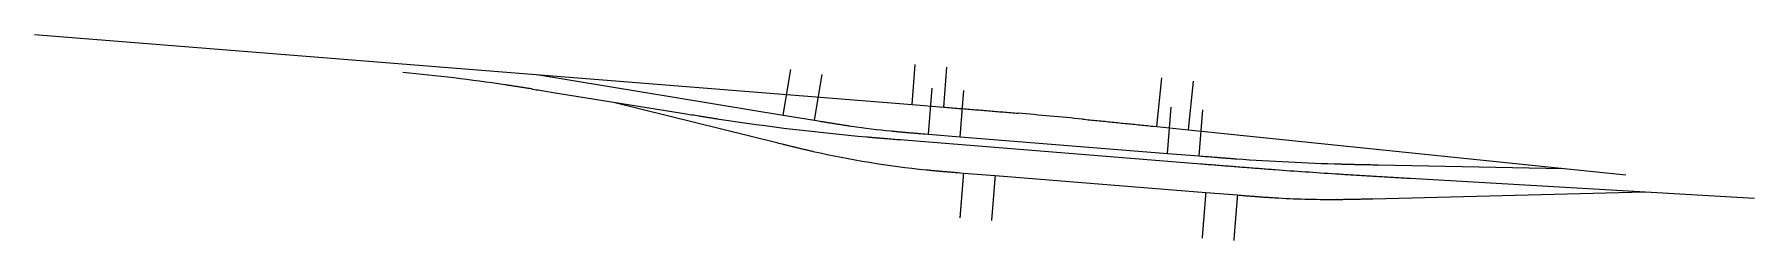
# Model space of a CAD drawing. Header units: millimetres. Extents: x 176952934 to 177874256, y 2504689633 to 2504799996.
import ezdxf

# ---------------------------------------------------------------- set-up
doc = ezdxf.new("R2010")
doc.units = ezdxf.units.MM
doc.header["$MEASUREMENT"] = 0
doc.linetypes.add('HIDDEN2', pattern=[1.875, 1.25, -0.625])
for name, color, linetype, true_color in [('ks-e', 6, 'Continuous', 0xff00ff), ('ks-ea', 2, 'Continuous', 0xffff00), ('ks-w', 7, 'Continuous', 0x860086), ('ks-wa', 2, 'HIDDEN2', 0xffff00)]:
    doc.layers.add(name, color=color, linetype=linetype, true_color=true_color)

msp = doc.modelspace()

# ---------------------------------------------------------------- linework, layer by layer
at = {"layer": 'ks-e', "color": 3, "linetype": 'Continuous', "true_color": 0x00ff00}
for p, q in [((176952934, 2504799996), (177422994, 2504762418)), ((177570974, 2504748904), (177805285, 2504724831))]:
    msp.add_line(p, q, dxfattribs=at)
at = {"layer": 'ks-e', "color": 3, "lineweight": 0, "true_color": 0x00ff00}
for p, q in [((177422994, 2504762418), (177424712, 2504783904)), ((177439940, 2504761064), (177441658, 2504782550)), ((177554063, 2504750641), (177556746, 2504776753)), ((177570974, 2504748904), (177573657, 2504775016)), ((177422994, 2504762418), (177439940, 2504761064)), ((177439940, 2504761064), (177440937, 2504760984)), ((177440937, 2504760984), (177441934, 2504760904)), ((177441934, 2504760904), (177442931, 2504760825)), ((177442931, 2504760825), (177443928, 2504760745)), ((177443928, 2504760745), (177444924, 2504760665)), ((177444924, 2504760665), (177445921, 2504760585)), ((177445921, 2504760585), (177446918, 2504760505)), ((177446918, 2504760505), (177447915, 2504760425)), ((177447915, 2504760425), (177448912, 2504760346)), ((177448912, 2504760346), (177449908, 2504760265)), ((177449908, 2504760265), (177450905, 2504760185)), ((177450905, 2504760185), (177451902, 2504760105)), ((177451902, 2504760105), (177452899, 2504760025)), ((177452899, 2504760025), (177453896, 2504759945)), ((177453896, 2504759945), (177454892, 2504759864)), ((177454892, 2504759864), (177455889, 2504759783)), ((177455889, 2504759783), (177456886, 2504759703)), ((177456886, 2504759703), (177457882, 2504759622)), ((177457882, 2504759622), (177458879, 2504759541)), ((177458879, 2504759541), (177459876, 2504759460)), ((177459876, 2504759460), (177460873, 2504759379)), ((177460873, 2504759379), (177461869, 2504759297)), ((177461869, 2504759297), (177462866, 2504759215)), ((177462866, 2504759215), (177463863, 2504759134)), ((177463863, 2504759134), (177464859, 2504759052)), ((177464859, 2504759052), (177465856, 2504758970)), ((177465856, 2504758970), (177466852, 2504758887)), ((177466852, 2504758887), (177467849, 2504758805)), ((177467849, 2504758805), (177468846, 2504758722)), ((177468846, 2504758722), (177469842, 2504758639)), ((177469842, 2504758639), (177470839, 2504758556)), ((177470839, 2504758556), (177471835, 2504758472)), ((177471835, 2504758472), (177472832, 2504758389)), ((177472832, 2504758389), (177473828, 2504758305)), ((177473828, 2504758305), (177474825, 2504758221)), ((177474825, 2504758221), (177475821, 2504758136)), ((177475821, 2504758136), (177476817, 2504758051)), ((177476817, 2504758051), (177477814, 2504757966)), ((177477814, 2504757966), (177478810, 2504757881)), ((177478810, 2504757881), (177479807, 2504757796)), ((177514264, 2504754649), (177515260, 2504754552)), ((177515260, 2504754552), (177516255, 2504754456)), ((177516255, 2504754456), (177517250, 2504754359)), ((177517250, 2504754359), (177518245, 2504754262)), ((177518245, 2504754262), (177519241, 2504754164)), ((177519241, 2504754164), (177520236, 2504754066)), ((177520236, 2504754066), (177521231, 2504753968)), ((177521231, 2504753968), (177522226, 2504753870)), ((177522226, 2504753870), (177523221, 2504753772)), ((177523221, 2504753772), (177524217, 2504753673)), ((177524217, 2504753673), (177525212, 2504753574)), ((177525212, 2504753574), (177526207, 2504753475)), ((177526207, 2504753475), (177527202, 2504753376)), ((177527202, 2504753376), (177528197, 2504753276)), ((177528197, 2504753276), (177529192, 2504753176)), ((177529192, 2504753176), (177530187, 2504753076)), ((177530187, 2504753076), (177531182, 2504752976)), ((177531182, 2504752976), (177532177, 2504752876)), ((177532177, 2504752876), (177533172, 2504752776)), ((177533172, 2504752776), (177534167, 2504752675)), ((177534167, 2504752675), (177535162, 2504752574)), ((177535162, 2504752574), (177536156, 2504752473)), ((177536156, 2504752473), (177537151, 2504752372)), ((177537151, 2504752372), (177538146, 2504752271)), ((177538146, 2504752271), (177539141, 2504752170)), ((177539141, 2504752170), (177540136, 2504752068)), ((177540136, 2504752068), (177541131, 2504751967)), ((177541131, 2504751967), (177542126, 2504751865)), ((177542126, 2504751865), (177543120, 2504751763)), ((177543120, 2504751763), (177544115, 2504751662)), ((177544115, 2504751662), (177545110, 2504751560)), ((177545110, 2504751560), (177546105, 2504751458)), ((177546105, 2504751458), (177547100, 2504751356)), ((177547100, 2504751356), (177548094, 2504751254)), ((177548094, 2504751254), (177549089, 2504751152)), ((177549089, 2504751152), (177550084, 2504751050)), ((177550084, 2504751050), (177551079, 2504750948)), ((177551079, 2504750948), (177552073, 2504750845)), ((177552073, 2504750845), (177554063, 2504750641)), ((177554063, 2504750641), (177554063, 2504750641)), ((177554063, 2504750641), (177570974, 2504748904))]:
    msp.add_line(p, q, dxfattribs=at)
at = {"layer": 'ks-e', "color": 3, "linetype": 'Continuous', "true_color": 0x00ff00}
msp.add_arc((177196903, 2501469944), 3300000, 84.481329, 85.082089, dxfattribs=at)
at = {"layer": 'ks-ea', "color": 1, "true_color": 0xff0000}
for p, q in [((177353990, 2504756788), (177358006, 2504781210)), ((177370765, 2504754030), (177374781, 2504778452)), ((177431758, 2504746583), (177433736, 2504771254)), ((177448704, 2504745225), (177450682, 2504769896))]:
    msp.add_line(p, q, dxfattribs=at)
at = {"layer": 'ks-ea', "color": 1, "linetype": 'Continuous', "true_color": 0xff0000}
for p, q in [((177222050, 2504778482), (177353990, 2504756788)), ((177559856, 2504736313), (177561834, 2504760984)), ((177576802, 2504734954), (177578780, 2504759625)), ((177448704, 2504745225), (177559856, 2504736313)), ((177672686, 2504730195), (177771532, 2504728298))]:
    msp.add_line(p, q, dxfattribs=at)
at = {"layer": 'ks-ea', "color": 1, "lineweight": 0, "true_color": 0xff0000}
for p, q in [((177353990, 2504756788), (177370765, 2504754030)), ((177370765, 2504754030), (177371752, 2504753868)), ((177371752, 2504753868), (177372739, 2504753705)), ((177372739, 2504753705), (177373725, 2504753544)), ((177389531, 2504751060), (177390521, 2504750917)), ((177427771, 2504746904), (177428768, 2504746824)), ((177428768, 2504746824), (177429764, 2504746743)), ((177429764, 2504746743), (177431758, 2504746583)), ((177431758, 2504746583), (177448704, 2504745225)), ((177559856, 2504736313), (177576802, 2504734954)), ((177576802, 2504734954), (177577799, 2504734874)), ((177577799, 2504734874), (177578795, 2504734795)), ((177578795, 2504734795), (177579792, 2504734715)), ((177579792, 2504734715), (177580789, 2504734635)), ((177580789, 2504734635), (177581786, 2504734556)), ((177581786, 2504734556), (177582783, 2504734476)), ((177582783, 2504734476), (177583780, 2504734397)), ((177583780, 2504734397), (177584776, 2504734318)), ((177584776, 2504734318), (177585773, 2504734240)), ((177595745, 2504733481), (177596742, 2504733409)), ((177662688, 2504730394), (177663688, 2504730373)), ((177663688, 2504730373), (177664688, 2504730352)), ((177664688, 2504730352), (177665687, 2504730332)), ((177665687, 2504730332), (177666687, 2504730312)), ((177666687, 2504730312), (177667687, 2504730292)), ((177667687, 2504730292), (177668687, 2504730272)), ((177668687, 2504730272), (177669687, 2504730253)), ((177669687, 2504730253), (177670686, 2504730233)), ((177670686, 2504730233), (177672686, 2504730195))]:
    msp.add_line(p, q, dxfattribs=at)
for centre, radius, start, end in [((177778054, 2507219011), 2498402, 260.686575, 260.709508), ((177697485, 2506725871), 1998724, 260.706642, 260.735308), ((177643937, 2506397088), 1665608, 260.732441, 260.766841), ((177605830, 2506162222), 1427671, 260.763974, 260.804106), ((177577373, 2505986055), 1249220, 260.80124, 260.847105), ((177555351, 2505849022), 1110430, 260.844239, 260.895837), ((177537832, 2505739384), 999400, 260.89297, 260.950301), ((177523589, 2505649670), 908563, 260.947435, 261.010497), ((177511803, 2505574900), 832870, 261.007631, 261.076424), ((177501907, 2505511626), 768827, 261.073559, 261.148083), ((177493496, 2505457387), 713939, 261.145218, 261.225471), ((177486273, 2505410375), 666376, 261.222607, 261.308588), ((177480016, 2505369237), 624765, 261.305725, 261.397433), ((177474554, 2505332938), 588057, 261.39457, 261.492003), ((177469755, 2505300670), 555434, 261.489142, 261.592296), ((177465515, 2505271800), 526254, 261.589437, 261.698311), ((177464443, 2505272784), 527102, 264.271822, 264.380522), ((177467191, 2505300983), 555434, 264.383295, 264.48645), ((177470296, 2505333458), 588056, 264.489311, 264.586743), ((177473728, 2505370005), 624765, 264.589606, 264.681313), ((177477552, 2505411440), 666376, 264.684177, 264.770158), ((177481852, 2505458809), 713939, 264.773022, 264.853275), ((177486737, 2505513478), 768827, 264.85614, 264.930663), ((177492355, 2505577275), 832870, 264.933529, 265.002322), ((177498903, 2505652684), 908563, 265.005187, 265.068249), ((177506663, 2505743189), 999400, 265.071115, 265.128445), ((177516036, 2505853822), 1110430, 265.131311, 265.182909), ((177527629, 2505992127), 1249220, 265.185776, 265.231641), ((177542392, 2506169968), 1427672, 265.234507, 265.27464), ((177561910, 2506407102), 1665608, 265.277506, 265.311906), ((177589036, 2506739112), 1998724, 265.314772, 265.343438), ((177629477, 2507237152), 2498403, 265.346305, 265.369238), ((177781549, 2507226320), 2499758, 265.508124, 265.531044), ((177763888, 2506999767), 2272518, 265.529898, 265.555111), ((177749253, 2506810964), 2083148, 265.553965, 265.581469), ((177736947, 2506651205), 1922916, 265.580323, 265.61012), ((177726470, 2506514264), 1785575, 265.608974, 265.641062), ((177717457, 2506395581), 1666550, 265.639916, 265.674296), ((177709633, 2506291731), 1562406, 265.67315, 265.709822), ((177702788, 2506200097), 1470517, 265.708676, 265.747639), ((177696760, 2506118644), 1388841, 265.746493, 265.787748), ((177691418, 2506045763), 1315764, 265.786602, 265.830148), ((177688279, 2506039732), 1309584, 268.442797, 268.486548), ((177690342, 2506118962), 1388840, 268.487797, 268.529051), ((177692409, 2506200613), 1470517, 268.530197, 268.56916), ((177694672, 2506292473), 1562406, 268.570305, 268.606977), ((177697171, 2506396588), 1666551, 268.608123, 268.642503), ((177699955, 2506515580), 1785575, 268.643648, 268.675737), ((177703091, 2506652884), 1922915, 268.676883, 268.706679), ((177706665, 2506813079), 2083149, 268.707825, 268.735329), ((177710799, 2507002398), 2272513, 268.736475, 268.761688), ((177715661, 2507229595), 2499763, 268.762834, 268.785754)]:
    msp.add_arc(centre, radius, start, end, dxfattribs=at)
at = {"layer": 'ks-ea', "color": 1, "linetype": 'Continuous', "true_color": 0xff0000}
for centre, radius, start, end in [((177461757, 2505245816), 500000, 261.809087, 264.269649), ((177686670, 2505980170), 1250000, 265.874461, 268.442345)]:
    msp.add_arc(centre, radius, start, end, dxfattribs=at)
at = {"layer": 'ks-w', "lineweight": 0}
for p, q in [((177219776, 2504770732), (177220764, 2504770575)), ((177220764, 2504770575), (177221751, 2504770417)), ((177221751, 2504770417), (177222739, 2504770259)), ((177222739, 2504770259), (177223726, 2504770101)), ((177223726, 2504770101), (177224713, 2504769942)), ((177224713, 2504769942), (177225701, 2504769783)), ((177225701, 2504769783), (177226688, 2504769625)), ((177226688, 2504769625), (177227675, 2504769466)), ((177227675, 2504769466), (177229650, 2504769147)), ((177299938, 2504757819), (177300925, 2504757660)), ((177300925, 2504757660), (177301913, 2504757501)), ((177301913, 2504757501), (177302900, 2504757342)), ((177302900, 2504757342), (177303887, 2504757183)), ((177303887, 2504757183), (177304875, 2504757024)), ((177304875, 2504757024), (177305862, 2504756865)), ((177305862, 2504756865), (177306849, 2504756707)), ((177306849, 2504756707), (177307837, 2504756549)), ((177307837, 2504756549), (177308824, 2504756391)), ((177318703, 2504754841), (177319692, 2504754689)), ((177408812, 2504744307), (177409809, 2504744225)), ((177409809, 2504744225), (177410805, 2504744144)), ((177410805, 2504744144), (177411802, 2504744063)), ((177411802, 2504744063), (177412799, 2504743982)), ((177412799, 2504743982), (177413795, 2504743901)), ((177413795, 2504743901), (177414792, 2504743821)), ((177414792, 2504743821), (177415789, 2504743741)), ((177415789, 2504743741), (177416786, 2504743661)), ((177416786, 2504743661), (177418779, 2504743501)), ((177577640, 2504730764), (177578636, 2504730684)), ((177578636, 2504730684), (177579633, 2504730604)), ((177579633, 2504730604), (177580630, 2504730524)), ((177580630, 2504730524), (177581627, 2504730444)), ((177581627, 2504730444), (177582624, 2504730365)), ((177582624, 2504730365), (177583621, 2504730285)), ((177583621, 2504730285), (177584617, 2504730205)), ((177584617, 2504730205), (177585614, 2504730125)), ((177585614, 2504730125), (177586611, 2504730046)), ((177586611, 2504730046), (177587608, 2504729966)), ((177587608, 2504729966), (177588605, 2504729887)), ((177588605, 2504729887), (177589601, 2504729807)), ((177589601, 2504729807), (177590598, 2504729728)), ((177590598, 2504729728), (177591595, 2504729649)), ((177591595, 2504729649), (177592592, 2504729569)), ((177592592, 2504729569), (177593589, 2504729490)), ((177593589, 2504729490), (177594586, 2504729412)), ((177594586, 2504729412), (177595583, 2504729333)), ((177595583, 2504729333), (177596580, 2504729254)), ((177596580, 2504729254), (177597577, 2504729176)), ((177597577, 2504729176), (177598573, 2504729097)), ((177598573, 2504729097), (177599570, 2504729019)), ((177599570, 2504729019), (177600567, 2504728941)), ((177600567, 2504728941), (177601564, 2504728863)), ((177601564, 2504728863), (177602561, 2504728786)), ((177602561, 2504728786), (177603558, 2504728708)), ((177603558, 2504728708), (177604555, 2504728631)), ((177604555, 2504728631), (177605552, 2504728554)), ((177605552, 2504728554), (177606549, 2504728477)), ((177606549, 2504728477), (177607546, 2504728400)), ((177607546, 2504728400), (177608543, 2504728324)), ((177608543, 2504728324), (177609541, 2504728248)), ((177609541, 2504728248), (177610538, 2504728172)), ((177610538, 2504728172), (177611535, 2504728096)), ((177611535, 2504728096), (177612532, 2504728021)), ((177612532, 2504728021), (177613529, 2504727946)), ((177613529, 2504727946), (177614526, 2504727871)), ((177614526, 2504727871), (177615524, 2504727796)), ((177615524, 2504727796), (177616521, 2504727722)), ((177616521, 2504727722), (177617518, 2504727648)), ((177649851, 2504725412), (177650849, 2504725348)), ((177650849, 2504725348), (177651847, 2504725285)), ((177651847, 2504725285), (177652845, 2504725221)), ((177652845, 2504725221), (177653843, 2504725158)), ((177653843, 2504725158), (177654841, 2504725095)), ((177654841, 2504725095), (177655839, 2504725033)), ((177655839, 2504725033), (177656837, 2504724971)), ((177656837, 2504724971), (177657836, 2504724909)), ((177657836, 2504724909), (177658834, 2504724847)), ((177658834, 2504724847), (177659832, 2504724785)), ((177659832, 2504724785), (177660830, 2504724724)), ((177660830, 2504724724), (177661828, 2504724663)), ((177661828, 2504724663), (177662826, 2504724602)), ((177662826, 2504724602), (177663824, 2504724541)), ((177663824, 2504724541), (177664822, 2504724481)), ((177664822, 2504724481), (177665821, 2504724420)), ((177665821, 2504724420), (177666819, 2504724360)), ((177666819, 2504724360), (177667817, 2504724300)), ((177667817, 2504724300), (177668815, 2504724241)), ((177668815, 2504724241), (177669813, 2504724181)), ((177669813, 2504724181), (177670812, 2504724122)), ((177670812, 2504724122), (177671810, 2504724062)), ((177671810, 2504724062), (177672808, 2504724003)), ((177672808, 2504724003), (177673806, 2504723944)), ((177673806, 2504723944), (177674805, 2504723885)), ((177674805, 2504723885), (177675803, 2504723826)), ((177675803, 2504723826), (177676801, 2504723767)), ((177676801, 2504723767), (177677800, 2504723709)), ((177677800, 2504723709), (177678798, 2504723650)), ((177678798, 2504723650), (177679796, 2504723592)), ((177679796, 2504723592), (177680794, 2504723534)), ((177680794, 2504723534), (177681793, 2504723475)), ((177681793, 2504723475), (177682791, 2504723417)), ((177682791, 2504723417), (177683789, 2504723359)), ((177683789, 2504723359), (177684788, 2504723301)), ((177684788, 2504723301), (177685786, 2504723243)), ((177685786, 2504723243), (177686784, 2504723184)), ((177686784, 2504723184), (177687783, 2504723126)), ((177687783, 2504723126), (177689779, 2504723010))]:
    msp.add_line(p, q, dxfattribs=at)
at = {"layer": 'ks-w', "linetype": 'Continuous'}
for p, q in [((177229650, 2504769147), (177299938, 2504757819)), ((177418779, 2504743501), (177577640, 2504730764)), ((177689779, 2504723010), (177874256, 2504712287))]:
    msp.add_line(p, q, dxfattribs=at)
for centre, radius, start, end in [((177058187, 2503783851), 1000000, 81.560484, 84.713041), ((177508713, 2505990315), 1250000, 261.302554, 264.957655), ((177861311, 2508018630), 3300000, 265.763323, 266.326049)]:
    msp.add_arc(centre, radius, start, end, dxfattribs=at)
at = {"layer": 'ks-w', "lineweight": 0}
for centre, radius, start, end in [((177051024, 2503735738), 1048644, 81.504527, 81.559165), ((177045357, 2503697923), 1086881, 81.45085, 81.503566), ((177037995, 2503649105), 1136250, 81.399279, 81.449705), ((177029885, 2503595641), 1190327, 81.349999, 81.398134), ((177020913, 2503536831), 1249817, 81.30301, 81.348854), ((177010944, 2503471837), 1315570, 81.258313, 81.301865), ((176999812, 2503399625), 1388636, 81.215906, 81.257167), ((176987312, 2503318923), 1470300, 81.175792, 81.214761), ((176973188, 2503228141), 1562174, 81.137969, 81.174646), ((176957113, 2503125259), 1666305, 81.102438, 81.136823), ((176938671, 2503007690), 1785311, 81.069199, 81.101292), ((176917315, 2502872041), 1922631, 81.038252, 81.068053), ((176892317, 2502713792), 2082842, 81.009598, 81.037106), ((176862685, 2502526788), 2272179, 80.983235, 81.008452), ((176827026, 2502302392), 2499391, 80.959165, 80.982089), ((177702621, 2507224940), 2499762, 260.936228, 260.959148), ((177666957, 2507000512), 2272517, 260.958002, 260.983215), ((177637319, 2506813475), 2083147, 260.982069, 261.009573), ((177612318, 2506655206), 1922915, 261.008427, 261.038224), ((177590959, 2506519539), 1785577, 261.037078, 261.069166), ((177572514, 2506401949), 1666550, 261.06802, 261.1024), ((177556437, 2506299053), 1562405, 261.101254, 261.137926), ((177542310, 2506208258), 1470518, 261.13678, 261.175743), ((177529808, 2506127542), 1388839, 261.174597, 261.215852), ((177518675, 2506055322), 1315766, 261.214706, 261.258252), ((177515670, 2506069547), 1329537, 264.959102, 265.002197), ((177520814, 2506128627), 1388841, 265.003117, 265.044371), ((177527840, 2506210000), 1470516, 265.045517, 265.08448), ((177535683, 2506301553), 1562405, 265.085626, 265.122297), ((177544505, 2506405325), 1666551, 265.123443, 265.157823), ((177554517, 2506523928), 1785576, 265.158969, 265.191057), ((177565992, 2506660788), 1922915, 265.192203, 265.221999), ((177579297, 2506820467), 2083148, 265.223145, 265.25065), ((177594931, 2507009190), 2272518, 265.251796, 265.277008), ((177613592, 2507235663), 2499758, 265.278154, 265.301075)]:
    msp.add_arc(centre, radius, start, end, dxfattribs=at)
at = {"layer": 'ks-wa', "color": 6, "linetype": 'Continuous', "true_color": 0xff00ff}
for p, q in [((177263141, 2504763750), (177350510, 2504742091)), ((177467472, 2504724438), (177580299, 2504715392)), ((177669728, 2504712044), (177815424, 2504715707))]:
    msp.add_line(p, q, dxfattribs=at)
at = {"layer": 'ks-wa', "color": 6, "linetype": 'Continuous', "lineweight": 0, "true_color": 0xff00ff}
for p, q in [((177350510, 2504742091), (177351481, 2504741851)), ((177351481, 2504741851), (177352452, 2504741610)), ((177352452, 2504741610), (177353422, 2504741370)), ((177368979, 2504737631), (177369954, 2504737409)), ((177446539, 2504726118), (177447536, 2504726037)), ((177447536, 2504726037), (177448533, 2504725957)), ((177448533, 2504725957), (177450526, 2504725797)), ((177450526, 2504725797), (177467472, 2504724438)), ((177580299, 2504715392), (177597244, 2504714034)), ((177597244, 2504714034), (177598241, 2504713954)), ((177598241, 2504713954), (177599238, 2504713874)), ((177599238, 2504713874), (177600235, 2504713794)), ((177616192, 2504712629), (177617190, 2504712568)), ((177665730, 2504711945), (177666729, 2504711970)), ((177666729, 2504711970), (177667729, 2504711994)), ((177667729, 2504711994), (177669728, 2504712044))]:
    msp.add_line(p, q, dxfattribs=at)
at = {"layer": 'ks-wa', "color": 6, "true_color": 0xff00ff}
for p, q in [((177450526, 2504725797), (177448600, 2504701772)), ((177467472, 2504724438), (177465546, 2504700414)), ((177580299, 2504715392), (177578342, 2504690992)), ((177597244, 2504714034), (177595288, 2504689633))]:
    msp.add_line(p, q, dxfattribs=at)
at = {"layer": 'ks-wa', "color": 6, "linetype": 'Continuous', "lineweight": 0, "true_color": 0xff00ff}
for centre, radius, start, end in [((177953550, 2507166624), 2498401, 256.101385, 256.124318), ((177833817, 2506681505), 1998725, 256.121451, 256.150118), ((177754156, 2506358053), 1665608, 256.147251, 256.18165), ((177697396, 2506126985), 1427671, 256.178784, 256.218916), ((177654947, 2505953657), 1249220, 256.21605, 256.261915), ((177622041, 2505818824), 1110430, 256.259049, 256.310647), ((177595813, 2505710936), 999400, 256.30778, 256.365111), ((177574444, 2505622649), 908563, 256.362245, 256.425307), ((177556718, 2505549059), 832869, 256.422441, 256.491234), ((177541796, 2505486780), 768827, 256.488369, 256.562893), ((177529076, 2505433386), 713939, 256.560028, 256.640281), ((177518118, 2505387102), 666376, 256.637417, 256.723398), ((177508592, 2505346596), 624765, 256.720535, 256.812243), ((177500246, 2505310849), 588056, 256.80938, 256.906813), ((177492883, 2505279069), 555435, 256.903951, 257.007106), ((177486348, 2505250630), 526254, 257.004246, 257.113121), ((177482919, 2505248996), 524085, 264.270885, 264.380209), ((177485959, 2505280197), 555434, 264.383295, 264.48645), ((177489064, 2505312671), 588056, 264.489311, 264.586743), ((177492496, 2505349219), 624765, 264.589606, 264.681313), ((177496320, 2505390654), 666376, 264.684177, 264.770158), ((177500620, 2505438022), 713939, 264.773022, 264.853275), ((177505505, 2505492692), 768827, 264.85614, 264.930663), ((177511123, 2505556488), 832869, 264.933528, 265.002322), ((177517672, 2505631897), 908563, 265.005187, 265.068249), ((177525431, 2505722403), 999400, 265.071115, 265.128445), ((177534804, 2505833036), 1110430, 265.131311, 265.182909), ((177546397, 2505971342), 1249220, 265.185776, 265.231641), ((177561160, 2506149179), 1427670, 265.234507, 265.27464), ((177580678, 2506386318), 1665610, 265.277506, 265.311905), ((177607804, 2506718324), 1998722, 265.314772, 265.343438), ((177648245, 2507216365), 2498403, 265.346305, 265.369238), ((177798868, 2507204287), 2498402, 265.439948, 265.462881), ((177759440, 2506706168), 1998724, 265.460014, 265.48868), ((177733322, 2506374077), 1665608, 265.485814, 265.520213), ((177714808, 2506136861), 1427670, 265.517347, 265.557479), ((177701048, 2505958944), 1249222, 265.554613, 265.600478), ((177690457, 2505820555), 1110429, 265.597611, 265.649209), ((177682084, 2505709843), 999400, 265.646343, 265.703673), ((177675324, 2505619257), 908562, 265.700807, 265.763869), ((177669774, 2505543768), 832870, 265.761004, 265.829797), ((177665155, 2505479892), 768827, 265.826932, 265.901455), ((177661268, 2505425142), 713939, 265.898591, 265.978844), ((177657966, 2505377693), 666376, 265.97598, 266.061961), ((177655139, 2505336179), 624765, 266.059098, 266.150805), ((177652704, 2505299551), 588056, 266.147943, 266.245375), ((177650596, 2505266997), 555434, 266.242514, 266.345669), ((177648762, 2505237875), 526255, 266.342809, 266.451684), ((177647023, 2505237306), 525638, 270.295283, 270.404286), ((177646785, 2505267102), 555434, 270.40721, 270.510365), ((177646465, 2505299722), 588056, 270.513226, 270.610658), ((177646042, 2505336428), 624765, 270.613521, 270.705228), ((177645497, 2505378035), 666376, 270.708092, 270.794073), ((177644802, 2505425594), 713939, 270.796937, 270.87719), ((177643923, 2505480475), 768827, 270.880055, 270.954578), ((177642815, 2505544508), 832870, 270.957443, 271.026237), ((177641414, 2505620188), 908563, 271.029102, 271.092164), ((177639632, 2505711008), 999400, 271.09503, 271.15236), ((177637344, 2505822014), 1110429, 271.155226, 271.206824), ((177634358, 2505960772), 1249220, 271.209691, 271.255556), ((177630376, 2506139179), 1427672, 271.258422, 271.298555), ((177624901, 2506377051), 1665607, 271.301421, 271.335821), ((177617035, 2506710079), 1998727, 271.338687, 271.367353), ((177604987, 2507209608), 2498402, 271.37022, 271.393153)]:
    msp.add_arc(centre, radius, start, end, dxfattribs=at)
at = {"layer": 'ks-wa', "color": 6, "linetype": 'Continuous', "true_color": 0xff00ff}
for centre, start, end in [((177480525, 2505225030), 257.2239, 264.269653), ((177647170, 2505211669), 266.562458, 270.293563)]:
    msp.add_arc(centre, 500000, start, end, dxfattribs=at)
at = {"layer": 'ks-wa', "color": 3, "linetype": 'Continuous', "true_color": 0x00ff00}
msp.add_point((177650732, 2504711681), dxfattribs=at)

doc.saveas('drawing.dxf')
